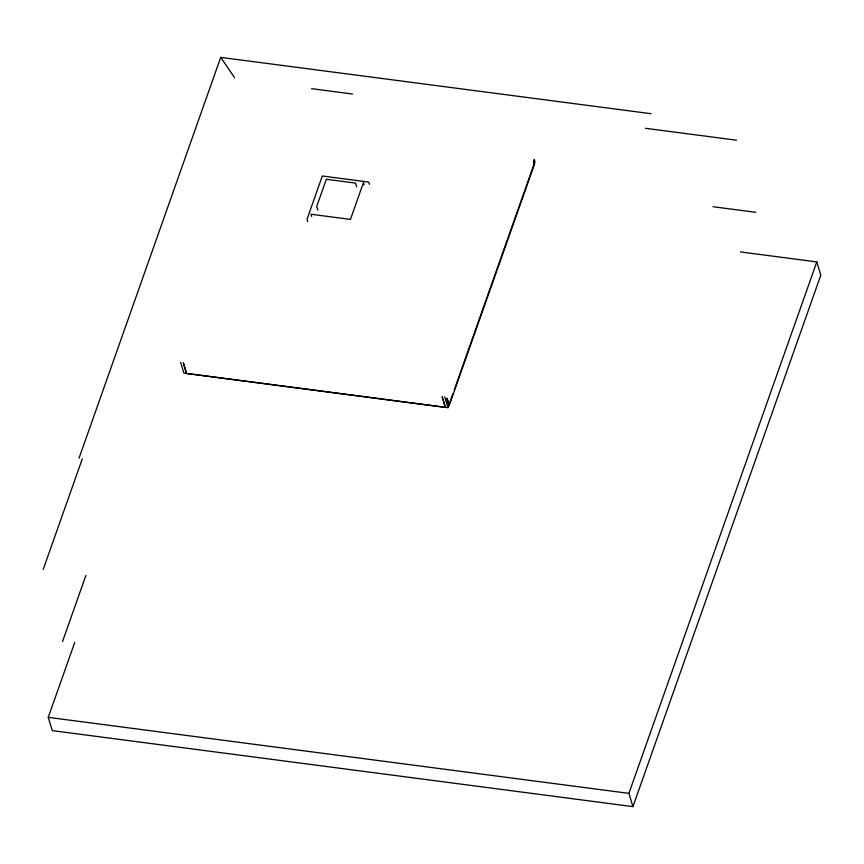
<?xml version="1.0" encoding="UTF-8"?>
<svg xmlns="http://www.w3.org/2000/svg" width="864" height="864" viewBox="0 0 864 864"><rect width="100%" height="100%" fill="white"/><g stroke="black" fill="none" stroke-linecap="round" stroke-linejoin="round"><path stroke-width="1.3" d="M79.034 458.19L220.72 57.37L651.013 113.702M43.2 569.452L82.296 458.86M62.51 641.574L85.882 575.478M740.534 251.932L816.793 261.922L820.8 275.184L632.934 806.63L52.261 730.609L48.254 717.347L74.768 642.341M180.63 362.351L183.859 373.064L447.984 407.635L452.909 393.692M454.259 389.88L534.946 161.622L534.233 159.235M449.194 405.508L447.044 398.412L449.194 405.508L534.622 163.858L533.552 160.315M632.934 806.63L628.927 793.368L816.793 261.922M645.516 128.293L736.452 140.195M311.623 88.668L352.631 94.046M712.973 206.712L755.762 212.317M48.254 717.347L628.927 793.368M220.72 57.37L234.587 77.695M533.455 161.428L534.179 163.804M446.591 398.304L448.751 405.454M444.744 396.922L447.984 407.635M445.381 407.3L442.152 396.587L445.349 407.408L186.484 373.518L183.319 362.772L186.527 373.41M369.436 184.378L368.744 182.077L322.315 175.997L307.033 219.24L307.724 221.54M364.111 184.864L363.452 182.65L350.449 219.413L310.986 214.24L311.656 216.454M356.627 186.754L355.525 183.103L326.322 179.28L316.71 206.474L317.812 210.136"/></g></svg>
